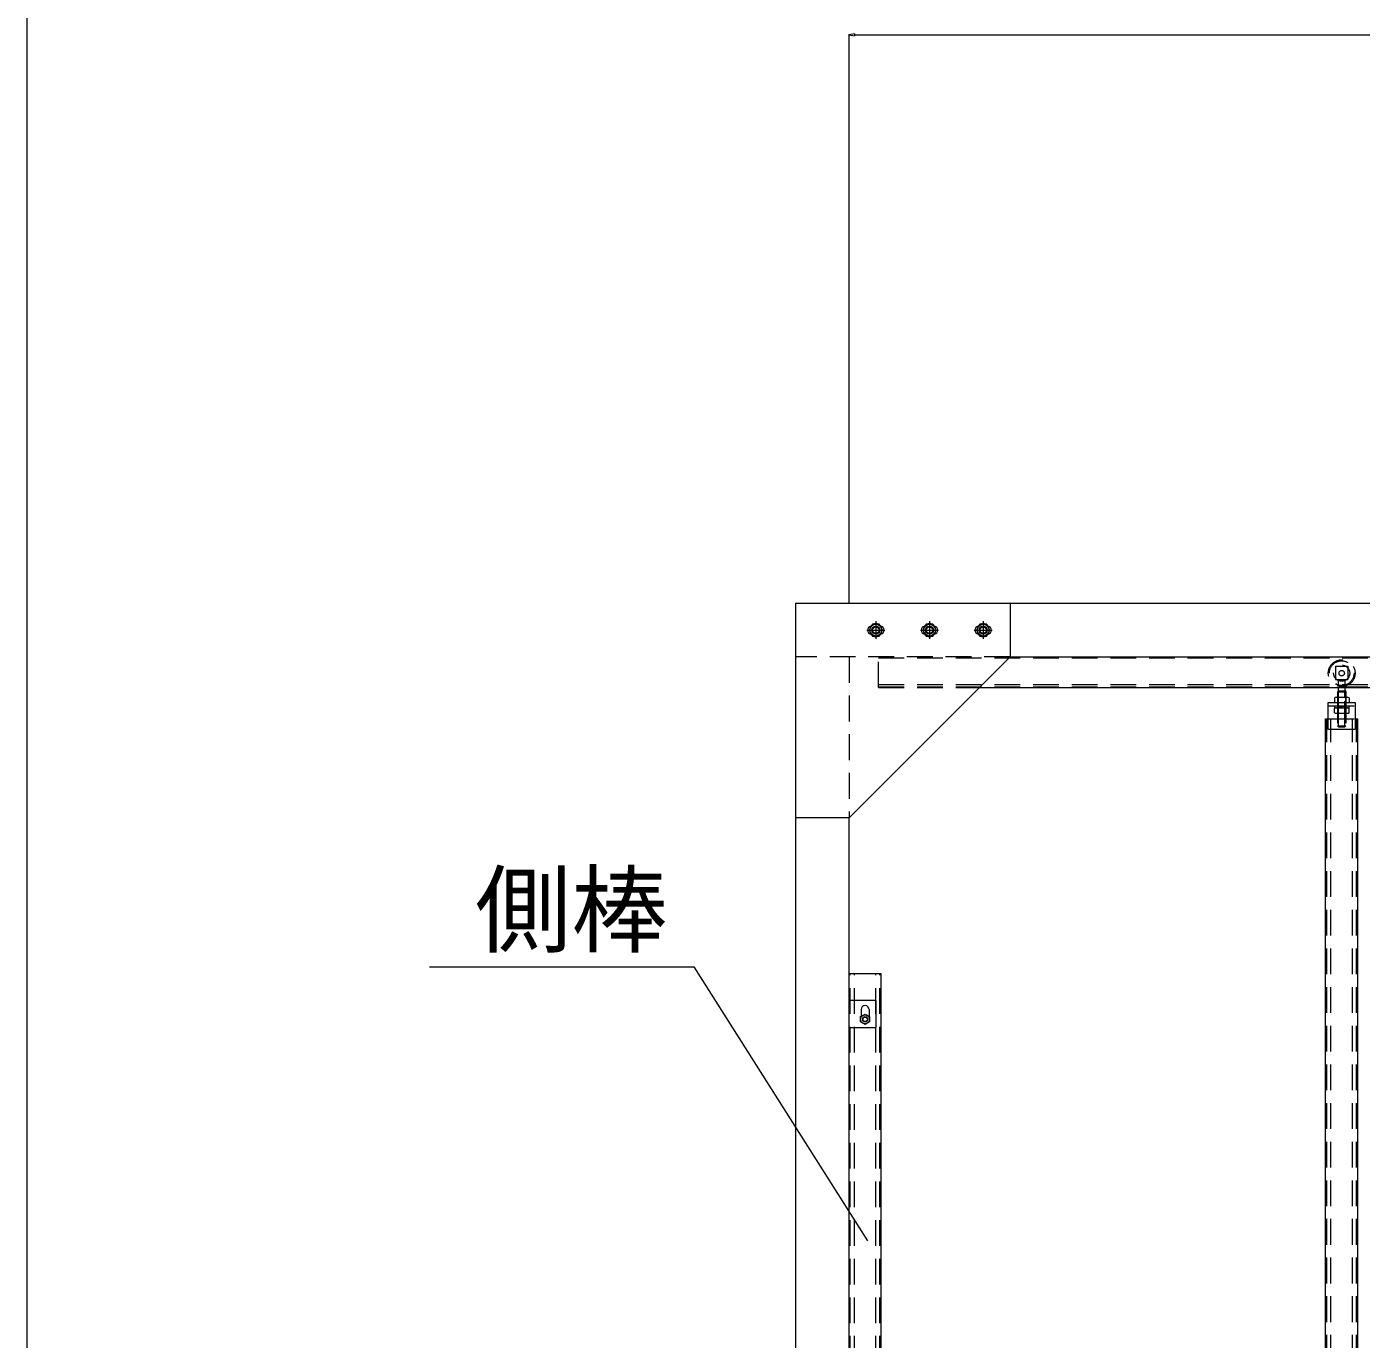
# Model space of a CAD drawing. Units: millimetres, scale not verified. Extents: x -10338 to 10338, y -7128 to 7128.
# Drawn here: x -10338 to -7852, y -985 to 1461 of the extents above; entities that cross this region are included whole.
import ezdxf
from ezdxf.enums import TextEntityAlignment as Align

# ---------------------------------------------------------------- set-up
doc = ezdxf.new("R2010")
doc.units = ezdxf.units.MM
doc.header["$LTSCALE"] = 40
doc.linetypes.add('CHAIN2', pattern=[12, 9, -1, 1, -1])
doc.linetypes.add('DASHED1', pattern=[1.8, 1.2, -0.6])
for name, color, linetype, lineweight in [('0-0_0', 7, 'Continuous', 9), ('0-4_CYG-90', 7, 'Continuous', 9), ('0-8_TEXT', 7, 'Continuous', 9), ('0-C_寸法', 7, 'Continuous', 9)]:
    doc.layers.add(name, color=color, linetype=linetype, lineweight=lineweight)
doc.styles.add('ＭＳ ゴシック', font='')
doc.styles.get('ＭＳ ゴシック').set_extended_font_data('MS Gothic')

msp = doc.modelspace()

# ---------------------------------------------------------------- linework, layer by layer
at = {"layer": '0-0_0'}
msp.add_line((-10338.45, 7127.75), (-10338.45, -7127.75), dxfattribs=at)
at = {"layer": '0-4_CYG-90'}
for p, q in [((-8906.28, 386.56), (-5212.23, 386.56)), ((-8906.28, 386.56), (-8906.28, -3613.44)), ((-8506.28, 286.56), (-109.29, 286.56)), ((-8563.28, 229.56), (-52.29, 229.56)), ((-7894.52, 223.34), (-7894.52, 229.56)), ((-7882.02, 223.34), (-7882.02, 229.56)), ((-7901.97, 210.52), (-7901.97, 202.57)), ((-7898.52, 211.52), (-7877.42, 211.52)), ((-7898.52, 201.57), (-7877.42, 201.57)), ((-7896.27, 221.54), (-7880.27, 221.54)), ((-7896.27, 221.54), (-7896.27, 211.52)), ((-7895.04, 210.52), (-7895.04, 202.57)), ((-7894.27, 211.52), (-7894.27, 223.34)), ((-7882.27, 211.52), (-7882.27, 223.34)), ((-7882.07, 223.34), (-7880.27, 221.54)), ((-7881.18, 210.52), (-7881.18, 202.57)), ((-7880.27, 221.54), (-7880.27, 211.68)), ((-7874.26, 210.52), (-7874.26, 202.57)), ((-7918.28, -4048.26), (-7918.28, 171.53)), ((-7918.28, 171.53), (-7913.28, 171.53)), ((-7863.28, 171.53), (-7858.28, 171.53)), ((-7858.28, -4048.26), (-7858.28, 171.53)), ((-8806.28, -3978.26), (-8806.28, -13.44)), ((-8746.28, -303.45), (-8806.28, -303.45)), ((-8746.28, -3978.44), (-8746.28, -303.45)), ((-8756.28, -353.44), (-8806.28, -353.44)), ((-8783.78, -370.44), (-8783.78, -382.96)), ((-8768.78, -370.44), (-8768.78, -382.96)), ((-8756.28, -353.44), (-8756.28, -403.44)), ((-8806.28, -403.44), (-8756.28, -403.44))]:
    msp.add_line(p, q, dxfattribs=at)
at = {"layer": '0-4_CYG-90', "linetype": 'CHAIN2'}
for p, q in [((-8756.28, 353.06), (-8756.28, 320.06)), ((-8656.28, 353.06), (-8656.28, 320.06)), ((-8556.28, 353.06), (-8556.28, 320.06)), ((-8772.78, 336.56), (-8739.78, 336.56)), ((-8672.78, 336.56), (-8639.78, 336.56)), ((-8572.78, 336.56), (-8539.78, 336.56))]:
    msp.add_line(p, q, dxfattribs=at)
at = {"layer": '0-4_CYG-90', "linetype": 'DASHED1'}
for p, q in [((-8506.28, 286.56), (-8906.28, 286.56)), ((-8806.28, 286.56), (-8806.28, -13.44)), ((-8751.28, 229.56), (-8751.28, 286.56)), ((-8751.28, 284.96), (135.71, 284.96)), ((-7899.78, 269.34), (-7899.78, 244.34)), ((-8751.28, 235.56), (135.71, 235.56)), ((-8751.28, 231.16), (135.71, 231.16)), ((-8751.28, 229.56), (-8563.28, 229.56)), ((-7899.78, 244.34), (-7876.78, 244.34)), ((-7894.53, 232.14), (-7894.53, 244.34)), ((-7882.03, 232.14), (-7882.03, 244.34)), ((-7896.27, 211.52), (-7896.27, 158.34)), ((-7894.27, 156.34), (-7894.27, 211.52)), ((-7882.27, 156.34), (-7882.27, 211.52)), ((-7880.27, 211.52), (-7880.27, 158.34)), ((-7913.28, 195.53), (-7863.28, 195.53)), ((-7901.97, 182.62), (-7901.97, 190.52)), ((-7901.77, 195.52), (-7901.77, 191.52)), ((-7901.77, 195.52), (-7874.77, 195.52)), ((-7901.77, 191.52), (-7874.77, 191.52)), ((-7898.52, 181.62), (-7877.42, 181.62)), ((-7895.04, 182.62), (-7895.04, 190.52)), ((-7888.27, 195.52), (-7894.37, 191.62)), ((-7883.27, 195.52), (-7889.37, 191.62)), ((-7881.18, 182.62), (-7881.18, 190.52)), ((-7874.77, 195.52), (-7874.77, 191.52)), ((-7874.26, 182.62), (-7874.26, 190.52)), ((-7915.98, -4048.47), (-7915.98, 171.53)), ((-7913.28, 171.53), (-7863.28, 171.53)), ((-7908.28, -4048.47), (-7908.28, 171.53)), ((-7896.27, 158.34), (-7880.27, 158.34)), ((-7896.27, 158.34), (-7894.27, 156.34)), ((-7894.27, 156.34), (-7882.27, 156.34)), ((-7880.27, 158.34), (-7882.27, 156.34)), ((-7868.28, -4048.47), (-7868.28, 171.53)), ((-7860.58, -4048.47), (-7860.58, 171.53)), ((-8803.98, -3978.44), (-8803.98, -303.45)), ((-8796.28, -3978.44), (-8796.28, -303.45)), ((-8756.28, -3978.44), (-8756.28, -303.45)), ((-8748.58, -3978.44), (-8748.58, -303.45))]:
    msp.add_line(p, q, dxfattribs=at)
at = {"layer": '0-4_CYG-90'}
for points in [[(-8506.28, 386.56), (-8506.28, 286.56), (-8806.28, -13.44), (-8906.28, -13.44)], [(-7896.27, 221.54), (-7894.47, 223.34), (-7882.07, 223.34)]]:
    msp.add_lwpolyline(points, dxfattribs=at)
for points in [[(-8749.93, 347.56), (-8762.63, 347.56), (-8768.98, 336.56), (-8762.63, 325.56), (-8749.93, 325.56), (-8743.58, 336.56)], [(-8649.93, 347.56), (-8662.63, 347.56), (-8668.98, 336.56), (-8662.63, 325.56), (-8649.93, 325.56), (-8643.58, 336.56)], [(-8549.93, 347.56), (-8562.63, 347.56), (-8568.98, 336.56), (-8562.63, 325.56), (-8549.93, 325.56), (-8543.58, 336.56)], [(-7863.28, 151.53), (-7913.28, 151.53), (-7913.28, 201.52), (-7863.28, 201.52)], [(-8784.78, -393.35), (-8784.78, -383.54), (-8776.28, -378.63), (-8767.78, -383.54), (-8767.78, -393.35), (-8776.28, -398.26)]]:
    msp.add_lwpolyline(points, close=True, dxfattribs=at)
at = {"layer": '0-4_CYG-90', "linetype": 'DASHED1'}
msp.add_lwpolyline([(-7899.78, 269.34), (-7876.78, 269.34), (-7876.78, 244.34)], dxfattribs=at)
at = {"layer": '0-4_CYG-90'}
for centre, radius in [((-8756.28, 336.56), 11), ((-8756.28, 336.56), 7.5), ((-8756.28, 336.56), 7), ((-8756.28, 336.56), 5.92), ((-8656.28, 336.56), 11), ((-8656.28, 336.56), 7.5), ((-8656.28, 336.56), 7), ((-8656.28, 336.56), 5.92), ((-8556.28, 336.56), 11), ((-8556.28, 336.56), 7.5), ((-8556.28, 336.56), 7), ((-8556.28, 336.56), 5.92), ((-8776.28, -388.44), 8.5), ((-8776.28, -388.44), 5), ((-8776.28, -388.44), 5), ((-8776.28, -388.44), 4.19)]:
    msp.add_circle(centre, radius, dxfattribs=at)
at = {"layer": '0-4_CYG-90', "linetype": 'DASHED1'}
for radius in [25, 23, 15, 5]:
    msp.add_circle((-7888.28, 256.34), radius, dxfattribs=at)
at = {"layer": '0-4_CYG-90'}
for centre, radius, start, end in [((-8756.28, 336.56), 12, 66.444, 113.556), ((-8656.28, 336.56), 12, 66.444, 113.556), ((-8556.28, 336.56), 12, 66.444, 113.556), ((-8764.28, 336.56), 7.5, 101.415, 258.585), ((-8756.28, 336.56), 12, 126.444, 173.556), ((-8756.28, 336.56), 12, 186.444, 233.556), ((-8756.28, 336.56), 12, 246.444, 293.556), ((-8756.28, 336.56), 12, 6.444, 53.556), ((-8756.28, 336.56), 12, 306.444, 353.556), ((-8748.28, 336.56), 7.5, 281.415, 78.585), ((-8664.28, 336.56), 7.5, 101.415, 258.585), ((-8656.28, 336.56), 12, 126.444, 173.556), ((-8656.28, 336.56), 12, 186.444, 233.556), ((-8656.28, 336.56), 12, 246.444, 293.556), ((-8656.28, 336.56), 12, 6.444, 53.556), ((-8656.28, 336.56), 12, 306.444, 353.556), ((-8648.28, 336.56), 7.5, 281.415, 78.585), ((-8564.28, 336.56), 7.5, 101.415, 258.585), ((-8556.28, 336.56), 12, 126.444, 173.556), ((-8556.28, 336.56), 12, 186.444, 233.556), ((-8556.28, 336.56), 12, 246.444, 293.556), ((-8556.28, 336.56), 12, 6.444, 53.556), ((-8556.28, 336.56), 12, 306.444, 353.556), ((-8548.28, 336.56), 7.5, 281.415, 78.585), ((-7898.5, 205.02), 6.5, 57.795, 122.205), ((-7898.5, 208.07), 6.5, 237.795, 302.205), ((-7888.11, 187.03), 24.49, 73.565, 106.435), ((-7888.11, 226.06), 24.49, 253.565, 286.435), ((-7877.72, 205.06), 6.46, 57.58, 122.42), ((-7877.72, 208.03), 6.46, 237.58, 302.42), ((-8776.28, -370.44), 7.5, 0, 180)]:
    msp.add_arc(centre, radius, start, end, dxfattribs=at)
at = {"layer": '0-4_CYG-90', "linetype": 'DASHED1'}
for centre, radius, start, end in [((-7898.5, 185.02), 6.5, 57.795, 122.205), ((-7898.5, 188.12), 6.5, 237.795, 302.205), ((-7888.11, 167.03), 24.49, 73.565, 106.435), ((-7888.11, 206.11), 24.49, 253.565, 286.435), ((-7877.72, 185.06), 6.46, 57.58, 122.42), ((-7877.72, 188.08), 6.46, 237.58, 302.42)]:
    msp.add_arc(centre, radius, start, end, dxfattribs=at)
at = {"layer": '0-8_TEXT'}
msp.add_lwpolyline([(-9588.16, -290.51), (-9095.15, -290.51), (-8771.99, -801.42)], dxfattribs=at)
at = {"layer": '0-C_寸法', "color": 134}
for p, q in [((-8796.28, 1447.19), (-8806.28, 1445.52)), ((-8806.28, 1445.52), (-8796.28, 1443.86)), ((-8796.28, 1447.19), (-8796.28, 1443.86))]:
    msp.add_line(p, q, dxfattribs=at)
at = {"layer": '0-C_寸法'}
for p, q in [((-8806.28, 387.56), (-8806.28, 1446.52)), ((-8796.28, 1445.52), (180.71, 1445.52))]:
    msp.add_line(p, q, dxfattribs=at)

# ---------------------------------------------------------------- texts
at = {"layer": '0-8_TEXT', "style": 'ＭＳ ゴシック'}
msp.add_text('側棒', height=131.4, dxfattribs=at).set_placement((-9503.1, -289.14), align=Align.BOTTOM_LEFT)

doc.saveas('drawing.dxf')
